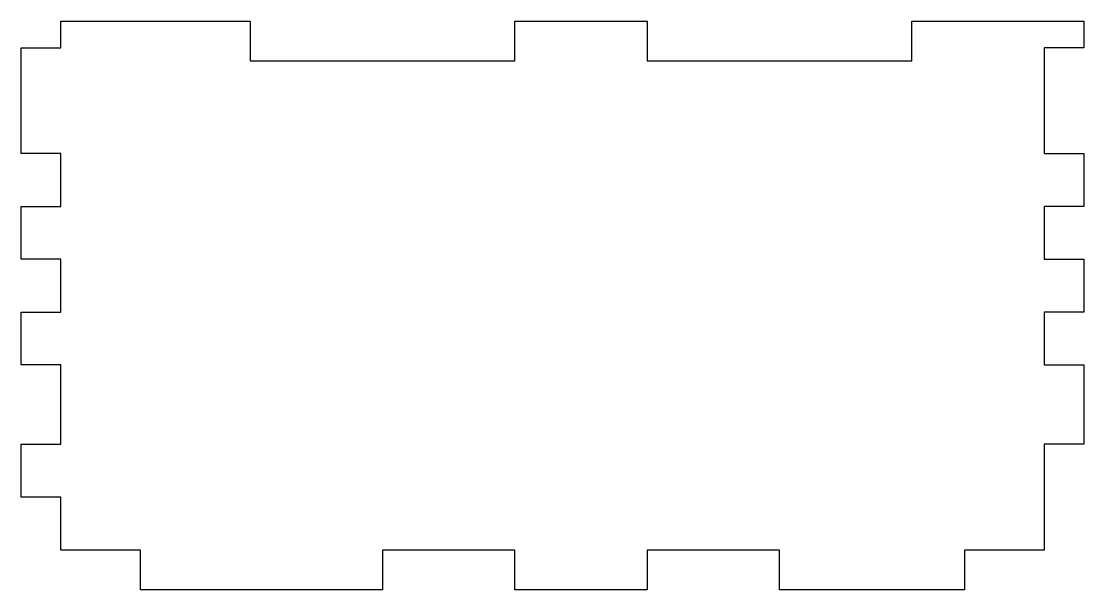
# Model space of a CAD drawing. Header units: millimetres. Extents: x -80.3 to 0, y 20 to 63.
import ezdxf

# ---------------------------------------------------------------- set-up
doc = ezdxf.new("R2010")
doc.units = ezdxf.units.MM
doc.layers.get('0').update_dxf_attribs({"linetype": 'CONTINUOUS'})

msp = doc.modelspace()

# ---------------------------------------------------------------- linework, layer by layer
msp.add_lwpolyline([(-53, 20), (-71.3, 20), (-71.3, 23), (-77.3, 23), (-77.3, 27), (-80.3, 27), (-80.3, 31), (-77.3, 31), (-77.3, 37), (-80.3, 37), (-80.3, 41), (-77.3, 41), (-77.3, 45), (-80.3, 45), (-80.3, 49), (-77.3, 49), (-77.3, 53), (-80.3, 53), (-80.3, 61), (-77.3, 61), (-77.3, 63), (-63, 63), (-63, 60), (-43, 60), (-43, 63), (-33, 63), (-33, 60), (-13, 60), (-13, 63), (0, 63), (0, 61), (-3, 61), (-3, 53), (0, 53), (0, 49), (-3, 49), (-3, 45), (0, 45), (0, 41), (-3, 41), (-3, 37), (0, 37), (0, 31), (-3, 31), (-3, 23), (-9, 23), (-9, 20), (-23, 20), (-23, 23), (-33, 23), (-33, 20), (-43, 20), (-43, 23), (-53, 23)], close=True)

doc.saveas('drawing.dxf')
